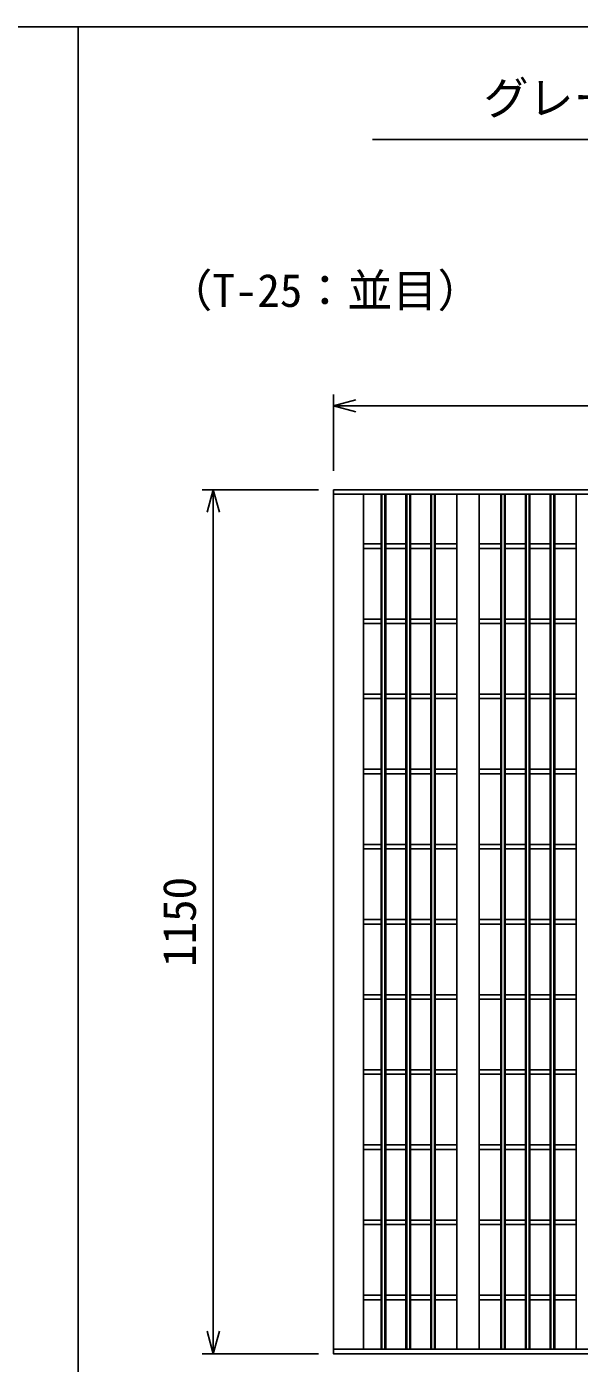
# Model space of a CAD drawing. Units: millimetres, scale not verified. Extents: x -33600 to 33600, y -11880 to 11880.
# Drawn here: x -11219 to -10483, y -6413 to -4634 of the extents above; entities that cross this region are included whole.
import ezdxf
from ezdxf.enums import TextEntityAlignment as Align

# ---------------------------------------------------------------- set-up
doc = ezdxf.new("R2010")
doc.units = ezdxf.units.MM
doc.header["$LTSCALE"] = 40
for name, color, linetype, lineweight in [('0-0_DIM', 7, 'Continuous', 25), ('0-2_HATCH', 6, 'Continuous', 25), ('0-6_TXT', 7, 'Continuous', 25)]:
    doc.layers.add(name, color=color, linetype=linetype, lineweight=lineweight)
doc.styles.add('ＭＳ ゴシック', font='')
doc.styles.get('ＭＳ ゴシック').set_extended_font_data('MS Gothic')

msp = doc.modelspace()

# ---------------------------------------------------------------- linework, layer by layer
at = {"layer": '0-0_DIM'}
for p, q in [((-10810.84, -5225.23), (-10810.84, -5123.65)), ((-9815.84, -5138.65), (-10810.84, -5138.65)), ((-10830.84, -5250.46), (-10985.84, -5250.46)), ((-10970.84, -5250.46), (-10970.84, -6400.46)), ((-10830.84, -6400.46), (-10985.84, -6400.46))]:
    msp.add_line(p, q, dxfattribs=at)
for points in [[(-10780.84, -5146.68), (-10810.84, -5138.65), (-10780.84, -5130.61)], [(-10978.88, -5280.46), (-10970.84, -5250.46), (-10962.8, -5280.46)], [(-10962.8, -6370.46), (-10970.84, -6400.46), (-10978.88, -6370.46)]]:
    msp.add_lwpolyline(points, dxfattribs=at)
at = {"layer": '0-2_HATCH'}
for p, q in [((-9815.84, -5250.46), (-10810.84, -5250.46)), ((-10810.84, -5256.46), (-9815.84, -5256.46)), ((-10770.84, -6394.46), (-10770.84, -5256.46)), ((-10747.26, -6394.46), (-10747.26, -5256.46)), ((-10746.26, -5256.46), (-10746.26, -6394.46)), ((-10742.26, -5256.46), (-10742.26, -6394.46)), ((-10741.26, -6394.46), (-10741.26, -5256.46)), ((-10714.26, -6394.46), (-10714.26, -5256.46)), ((-10713.26, -5256.46), (-10713.26, -6394.46)), ((-10709.26, -5256.46), (-10709.26, -6394.46)), ((-10708.26, -6394.46), (-10708.26, -5256.46)), ((-10681.26, -6394.46), (-10681.26, -5256.46)), ((-10680.26, -5256.46), (-10680.26, -6394.46)), ((-10676.26, -5256.46), (-10676.26, -6394.46)), ((-10675.26, -6394.46), (-10675.26, -5256.46)), ((-10646.68, -6394.46), (-10646.68, -5256.46)), ((-10616.68, -6394.46), (-10616.68, -5256.46)), ((-10588.09, -6394.46), (-10588.09, -5256.46)), ((-10587.09, -5256.46), (-10587.09, -6394.46)), ((-10583.09, -5256.46), (-10583.09, -6394.46)), ((-10582.09, -6394.46), (-10582.09, -5256.46)), ((-10555.09, -6394.46), (-10555.09, -5256.46)), ((-10554.09, -5256.46), (-10554.09, -6394.46)), ((-10550.09, -5256.46), (-10550.09, -6394.46)), ((-10549.09, -6394.46), (-10549.09, -5256.46)), ((-10522.09, -6394.46), (-10522.09, -5256.46)), ((-10521.09, -5256.46), (-10521.09, -6394.46)), ((-10517.09, -5256.46), (-10517.09, -6394.46)), ((-10516.09, -6394.46), (-10516.09, -5256.46)), ((-10487.51, -6394.46), (-10487.51, -5256.46)), ((-10747.26, -5322.46), (-10770.84, -5322.46)), ((-10747.26, -5328.46), (-10770.84, -5328.46)), ((-10714.26, -5322.46), (-10741.26, -5322.46)), ((-10714.26, -5328.46), (-10741.26, -5328.46)), ((-10681.26, -5322.46), (-10708.26, -5322.46)), ((-10681.26, -5328.46), (-10708.26, -5328.46)), ((-10646.68, -5322.46), (-10675.26, -5322.46)), ((-10646.68, -5328.46), (-10675.26, -5328.46)), ((-10616.68, -5322.46), (-10588.09, -5322.46)), ((-10616.68, -5328.46), (-10588.09, -5328.46)), ((-10555.09, -5322.46), (-10582.09, -5322.46)), ((-10555.09, -5328.46), (-10582.09, -5328.46)), ((-10522.09, -5322.46), (-10549.09, -5322.46)), ((-10522.09, -5328.46), (-10549.09, -5328.46)), ((-10487.51, -5322.46), (-10516.09, -5322.46)), ((-10487.51, -5328.46), (-10516.09, -5328.46)), ((-10747.26, -5422.46), (-10770.84, -5422.46)), ((-10714.26, -5422.46), (-10741.26, -5422.46)), ((-10681.26, -5422.46), (-10708.26, -5422.46)), ((-10646.68, -5422.46), (-10675.26, -5422.46)), ((-10616.68, -5422.46), (-10588.09, -5422.46)), ((-10555.09, -5422.46), (-10582.09, -5422.46)), ((-10522.09, -5422.46), (-10549.09, -5422.46)), ((-10487.51, -5422.46), (-10516.09, -5422.46)), ((-10747.26, -5428.46), (-10770.84, -5428.46)), ((-10714.26, -5428.46), (-10741.26, -5428.46)), ((-10681.26, -5428.46), (-10708.26, -5428.46)), ((-10646.68, -5428.46), (-10675.26, -5428.46)), ((-10616.68, -5428.46), (-10588.09, -5428.46)), ((-10555.09, -5428.46), (-10582.09, -5428.46)), ((-10522.09, -5428.46), (-10549.09, -5428.46)), ((-10487.51, -5428.46), (-10516.09, -5428.46)), ((-10747.26, -5522.46), (-10770.84, -5522.46)), ((-10747.26, -5528.46), (-10770.84, -5528.46)), ((-10714.26, -5522.46), (-10741.26, -5522.46)), ((-10714.26, -5528.46), (-10741.26, -5528.46)), ((-10681.26, -5522.46), (-10708.26, -5522.46)), ((-10681.26, -5528.46), (-10708.26, -5528.46)), ((-10646.68, -5522.46), (-10675.26, -5522.46)), ((-10646.68, -5528.46), (-10675.26, -5528.46)), ((-10616.68, -5522.46), (-10588.09, -5522.46)), ((-10616.68, -5528.46), (-10588.09, -5528.46)), ((-10555.09, -5522.46), (-10582.09, -5522.46)), ((-10555.09, -5528.46), (-10582.09, -5528.46)), ((-10522.09, -5522.46), (-10549.09, -5522.46)), ((-10522.09, -5528.46), (-10549.09, -5528.46)), ((-10487.51, -5522.46), (-10516.09, -5522.46)), ((-10487.51, -5528.46), (-10516.09, -5528.46)), ((-10747.26, -5622.46), (-10770.84, -5622.46)), ((-10747.26, -5628.46), (-10770.84, -5628.46)), ((-10714.26, -5622.46), (-10741.26, -5622.46)), ((-10714.26, -5628.46), (-10741.26, -5628.46)), ((-10681.26, -5622.46), (-10708.26, -5622.46)), ((-10681.26, -5628.46), (-10708.26, -5628.46)), ((-10646.68, -5622.46), (-10675.26, -5622.46)), ((-10646.68, -5628.46), (-10675.26, -5628.46)), ((-10616.68, -5622.46), (-10588.09, -5622.46)), ((-10616.68, -5628.46), (-10588.09, -5628.46)), ((-10555.09, -5622.46), (-10582.09, -5622.46)), ((-10555.09, -5628.46), (-10582.09, -5628.46)), ((-10522.09, -5622.46), (-10549.09, -5622.46)), ((-10522.09, -5628.46), (-10549.09, -5628.46)), ((-10487.51, -5622.46), (-10516.09, -5622.46)), ((-10487.51, -5628.46), (-10516.09, -5628.46)), ((-10747.26, -5722.46), (-10770.84, -5722.46)), ((-10714.26, -5722.46), (-10741.26, -5722.46)), ((-10681.26, -5722.46), (-10708.26, -5722.46)), ((-10646.68, -5722.46), (-10675.26, -5722.46)), ((-10616.68, -5722.46), (-10588.09, -5722.46)), ((-10555.09, -5722.46), (-10582.09, -5722.46)), ((-10522.09, -5722.46), (-10549.09, -5722.46)), ((-10487.51, -5722.46), (-10516.09, -5722.46)), ((-10747.26, -5728.46), (-10770.84, -5728.46)), ((-10714.26, -5728.46), (-10741.26, -5728.46)), ((-10681.26, -5728.46), (-10708.26, -5728.46)), ((-10646.68, -5728.46), (-10675.26, -5728.46)), ((-10616.68, -5728.46), (-10588.09, -5728.46)), ((-10555.09, -5728.46), (-10582.09, -5728.46)), ((-10522.09, -5728.46), (-10549.09, -5728.46)), ((-10487.51, -5728.46), (-10516.09, -5728.46)), ((-10747.26, -5822.46), (-10770.84, -5822.46)), ((-10747.26, -5828.46), (-10770.84, -5828.46)), ((-10714.26, -5822.46), (-10741.26, -5822.46)), ((-10714.26, -5828.46), (-10741.26, -5828.46)), ((-10681.26, -5822.46), (-10708.26, -5822.46)), ((-10681.26, -5828.46), (-10708.26, -5828.46)), ((-10646.68, -5822.46), (-10675.26, -5822.46)), ((-10646.68, -5828.46), (-10675.26, -5828.46)), ((-10616.68, -5822.46), (-10588.09, -5822.46)), ((-10616.68, -5828.46), (-10588.09, -5828.46)), ((-10555.09, -5822.46), (-10582.09, -5822.46)), ((-10555.09, -5828.46), (-10582.09, -5828.46)), ((-10522.09, -5822.46), (-10549.09, -5822.46)), ((-10522.09, -5828.46), (-10549.09, -5828.46)), ((-10487.51, -5822.46), (-10516.09, -5822.46)), ((-10487.51, -5828.46), (-10516.09, -5828.46)), ((-10747.26, -5922.46), (-10770.84, -5922.46)), ((-10714.26, -5922.46), (-10741.26, -5922.46)), ((-10681.26, -5922.46), (-10708.26, -5922.46)), ((-10646.68, -5922.46), (-10675.26, -5922.46)), ((-10616.68, -5922.46), (-10588.09, -5922.46)), ((-10555.09, -5922.46), (-10582.09, -5922.46)), ((-10522.09, -5922.46), (-10549.09, -5922.46)), ((-10487.51, -5922.46), (-10516.09, -5922.46)), ((-10747.26, -5928.46), (-10770.84, -5928.46)), ((-10714.26, -5928.46), (-10741.26, -5928.46)), ((-10681.26, -5928.46), (-10708.26, -5928.46)), ((-10646.68, -5928.46), (-10675.26, -5928.46)), ((-10616.68, -5928.46), (-10588.09, -5928.46)), ((-10555.09, -5928.46), (-10582.09, -5928.46)), ((-10522.09, -5928.46), (-10549.09, -5928.46)), ((-10487.51, -5928.46), (-10516.09, -5928.46)), ((-10747.26, -6022.46), (-10770.84, -6022.46)), ((-10747.26, -6028.46), (-10770.84, -6028.46)), ((-10714.26, -6022.46), (-10741.26, -6022.46)), ((-10714.26, -6028.46), (-10741.26, -6028.46)), ((-10681.26, -6022.46), (-10708.26, -6022.46)), ((-10681.26, -6028.46), (-10708.26, -6028.46)), ((-10646.68, -6022.46), (-10675.26, -6022.46)), ((-10646.68, -6028.46), (-10675.26, -6028.46)), ((-10616.68, -6022.46), (-10588.09, -6022.46)), ((-10616.68, -6028.46), (-10588.09, -6028.46)), ((-10555.09, -6022.46), (-10582.09, -6022.46)), ((-10555.09, -6028.46), (-10582.09, -6028.46)), ((-10522.09, -6022.46), (-10549.09, -6022.46)), ((-10522.09, -6028.46), (-10549.09, -6028.46)), ((-10487.51, -6022.46), (-10516.09, -6022.46)), ((-10487.51, -6028.46), (-10516.09, -6028.46)), ((-10747.26, -6122.46), (-10770.84, -6122.46)), ((-10747.26, -6128.46), (-10770.84, -6128.46)), ((-10714.26, -6122.46), (-10741.26, -6122.46)), ((-10714.26, -6128.46), (-10741.26, -6128.46)), ((-10681.26, -6122.46), (-10708.26, -6122.46)), ((-10681.26, -6128.46), (-10708.26, -6128.46)), ((-10646.68, -6122.46), (-10675.26, -6122.46)), ((-10646.68, -6128.46), (-10675.26, -6128.46)), ((-10616.68, -6122.46), (-10588.09, -6122.46)), ((-10616.68, -6128.46), (-10588.09, -6128.46)), ((-10555.09, -6122.46), (-10582.09, -6122.46)), ((-10555.09, -6128.46), (-10582.09, -6128.46)), ((-10522.09, -6122.46), (-10549.09, -6122.46)), ((-10522.09, -6128.46), (-10549.09, -6128.46)), ((-10487.51, -6122.46), (-10516.09, -6122.46)), ((-10487.51, -6128.46), (-10516.09, -6128.46)), ((-10747.26, -6222.46), (-10770.84, -6222.46)), ((-10714.26, -6222.46), (-10741.26, -6222.46)), ((-10681.26, -6222.46), (-10708.26, -6222.46)), ((-10646.68, -6222.46), (-10675.26, -6222.46)), ((-10616.68, -6222.46), (-10588.09, -6222.46)), ((-10555.09, -6222.46), (-10582.09, -6222.46)), ((-10522.09, -6222.46), (-10549.09, -6222.46)), ((-10487.51, -6222.46), (-10516.09, -6222.46)), ((-10747.26, -6228.46), (-10770.84, -6228.46)), ((-10714.26, -6228.46), (-10741.26, -6228.46)), ((-10681.26, -6228.46), (-10708.26, -6228.46)), ((-10646.68, -6228.46), (-10675.26, -6228.46)), ((-10616.68, -6228.46), (-10588.09, -6228.46)), ((-10555.09, -6228.46), (-10582.09, -6228.46)), ((-10522.09, -6228.46), (-10549.09, -6228.46)), ((-10487.51, -6228.46), (-10516.09, -6228.46)), ((-10747.26, -6322.46), (-10770.84, -6322.46)), ((-10747.26, -6328.46), (-10770.84, -6328.46)), ((-10714.26, -6322.46), (-10741.26, -6322.46)), ((-10714.26, -6328.46), (-10741.26, -6328.46)), ((-10681.26, -6322.46), (-10708.26, -6322.46)), ((-10681.26, -6328.46), (-10708.26, -6328.46)), ((-10646.68, -6322.46), (-10675.26, -6322.46)), ((-10646.68, -6328.46), (-10675.26, -6328.46)), ((-10616.68, -6322.46), (-10588.09, -6322.46)), ((-10616.68, -6328.46), (-10588.09, -6328.46)), ((-10555.09, -6322.46), (-10582.09, -6322.46)), ((-10555.09, -6328.46), (-10582.09, -6328.46)), ((-10522.09, -6322.46), (-10549.09, -6322.46)), ((-10522.09, -6328.46), (-10549.09, -6328.46)), ((-10487.51, -6322.46), (-10516.09, -6322.46)), ((-10487.51, -6328.46), (-10516.09, -6328.46)), ((-10810.84, -6394.46), (-9815.84, -6394.46))]:
    msp.add_line(p, q, dxfattribs=at)
msp.add_lwpolyline([(-9815.84, -6400.46), (-10810.84, -6400.46), (-10810.84, -5250.46)], dxfattribs=at)
at = {"layer": '0-6_TXT'}
msp.add_line((-10758.8, -4784.13), (-9743.21, -4784.13), dxfattribs=at)
for points in [[(-12951.01, -8234.13), (-11151.01, -8234.13), (-11151.01, -4634.13), (-12951.01, -4634.13)], [(-11151.01, -8234.13), (-9351.01, -8234.13), (-9351.01, -4634.13), (-11151.01, -4634.13)]]:
    msp.add_lwpolyline(points, close=True, dxfattribs=at)

# ---------------------------------------------------------------- texts
at = {"layer": '0-0_DIM', "style": 'ＭＳ ゴシック'}
msp.add_text('（T-25：並目）', height=43.99, dxfattribs=at).set_placement((-11031.98, -5020.27), align=Align.BOTTOM_LEFT)
msp.add_text('1150', height=43.99, rotation=90, dxfattribs=at).set_placement((-10980.84, -5885.46), align=Align.BOTTOM_LEFT)
at = {"layer": '0-6_TXT', "style": 'ＭＳ ゴシック'}
msp.add_text('グレーチング蓋（1000用）', height=43.99, dxfattribs=at).set_placement((-10611.01, -4764.13), align=Align.BOTTOM_LEFT)

doc.saveas('drawing.dxf')
